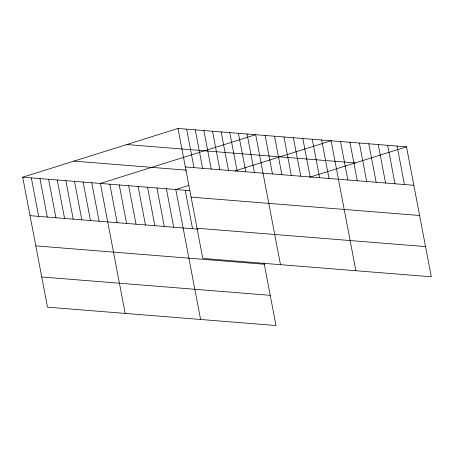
<?xml version="1.0" encoding="UTF-8"?>
<svg xmlns="http://www.w3.org/2000/svg" width="454" height="454" viewBox="0 0 454 454"><rect width="100%" height="100%" fill="white"/><g stroke="black" fill="none" stroke-linecap="round" stroke-linejoin="round"><path stroke-width="0.68" d="M264.046 262.86L276.004 325.535L47.494 307.171L22.7 177.202L177.996 128.465L406.506 146.829L431.3 276.798L202.79 258.434L177.996 128.465M188.614 185.482L175.8 189.505L200.594 319.474M234.968 170.937L331.097 140.768L355.891 270.737M309.719 177.202L406.506 146.829M126.751 144.548L355.261 162.912M185.334 166.941L413.844 185.3M73.945 161.119L186.651 170.176M22.7 177.202L189.942 190.64M191.094 197.132L419.604 215.497M197.03 228.243L425.54 246.601M30.038 215.678L197.955 229.168M35.798 245.869L264.307 264.234M41.734 276.98L270.243 295.338M397.08 146.069L404.418 184.545M387.654 145.314L394.991 183.785M378.227 144.554L385.571 183.03M368.801 143.799L376.145 182.27M359.375 143.038L366.719 181.515M349.949 142.284L357.292 180.76M340.523 141.523L347.866 180M321.67 140.008L329.014 178.484M312.244 139.253L319.588 177.73M302.818 138.498L310.161 176.969M293.392 137.738L300.735 176.214M283.966 136.983L291.309 175.454M274.539 136.223L281.883 174.699M265.113 135.468L272.457 173.939M280.481 264.682L255.687 134.707L100.396 183.444L125.185 313.413M247.055 134.015L254.399 172.492M238.424 133.323L245.762 171.794M229.792 132.63L237.13 171.101M221.16 131.932L228.498 170.409M212.529 131.24L219.867 169.717M203.891 130.548L211.235 169.024M195.26 129.855L202.603 168.326M186.628 129.157L193.966 167.634M185.226 190.26L192.57 228.737M166.374 188.745L173.717 227.221M156.948 187.99L164.291 226.467M147.522 187.23L154.865 225.706M138.095 186.475L145.439 224.951M128.669 185.72L136.013 224.191M119.243 184.96L126.587 223.436M109.817 184.205L117.16 222.676M91.759 182.752L99.103 221.229M83.127 182.06L90.465 220.531M74.496 181.362L81.834 219.838M65.864 180.669L73.202 219.146M57.232 179.977L64.57 218.453M48.601 179.285L55.938 217.755M39.963 178.592L47.307 217.063M31.332 177.894L38.669 216.371"/></g></svg>
